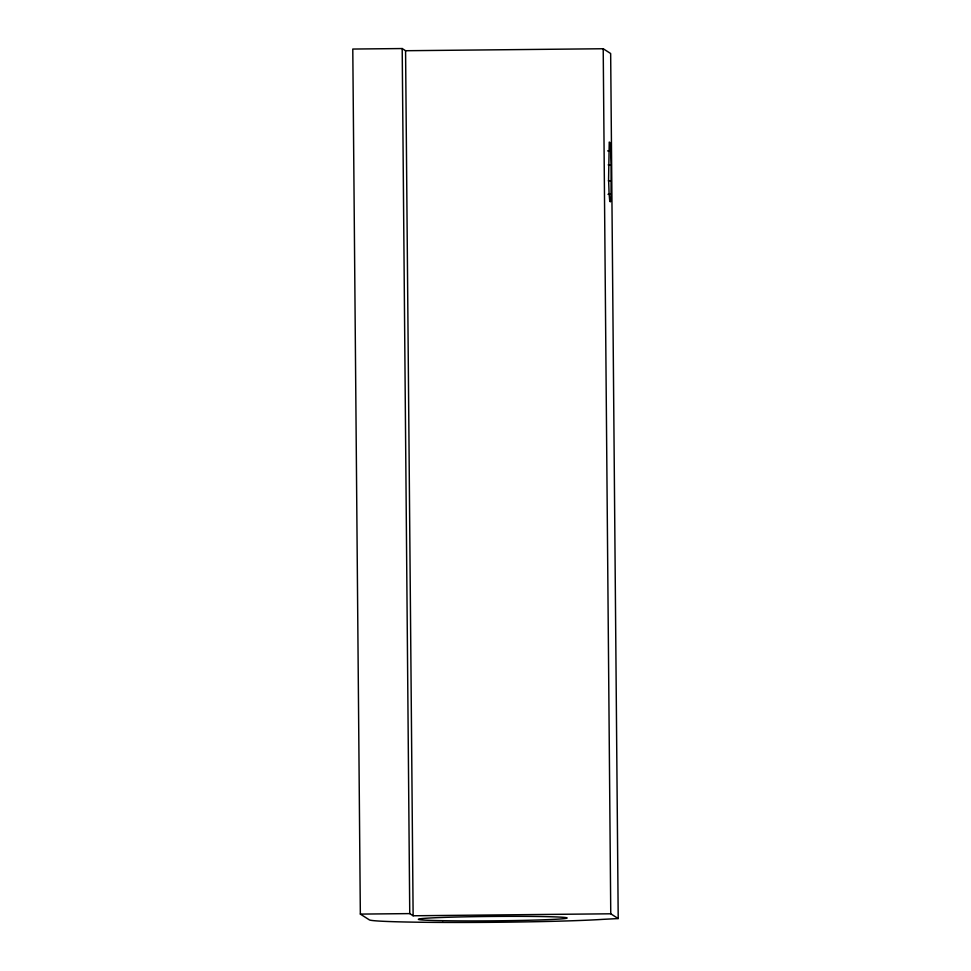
<?xml version="1.0" encoding="UTF-8"?>
<svg xmlns="http://www.w3.org/2000/svg" width="971" height="971" viewBox="0 0 971 971"><rect width="100%" height="100%" fill="white"/><g stroke="black" fill="none" stroke-linecap="round" stroke-linejoin="round"><path stroke-width="1.46" d="M611.05 194.297L611.147 164.864L610.662 150.869L609.97 142.519L609.242 142.057L608.586 179.028L609.06 193.023L609.764 201.373L610.492 201.834L611.05 194.297L608.016 194.321M618.211 918.566L602.639 919.367A123.633 3.666 -0.5 0 1 466.347 922.45A123.633 3.666 -0.5 0 1 369.356 919.877L360.338 914.099L352.789 49.048L402.2 48.55L405.575 50.723L603.209 48.744L610.662 53.514L618.211 918.566L610.759 913.796L413.124 915.774L409.75 913.602L360.338 914.099M607.64 150.893L610.662 150.869M608.186 164.9L611.147 164.864M608.332 180.788L611.293 180.764M603.209 48.744L610.759 913.796M405.575 50.723L413.124 915.774M402.2 48.55L409.75 913.602M442.861 920.702A74.184 2.197 -0.5 0 0 565.316 918.481A74.184 2.197 -0.5 0 0 470.413 916.733A74.184 2.197 -0.5 0 0 442.861 920.702"/></g></svg>
